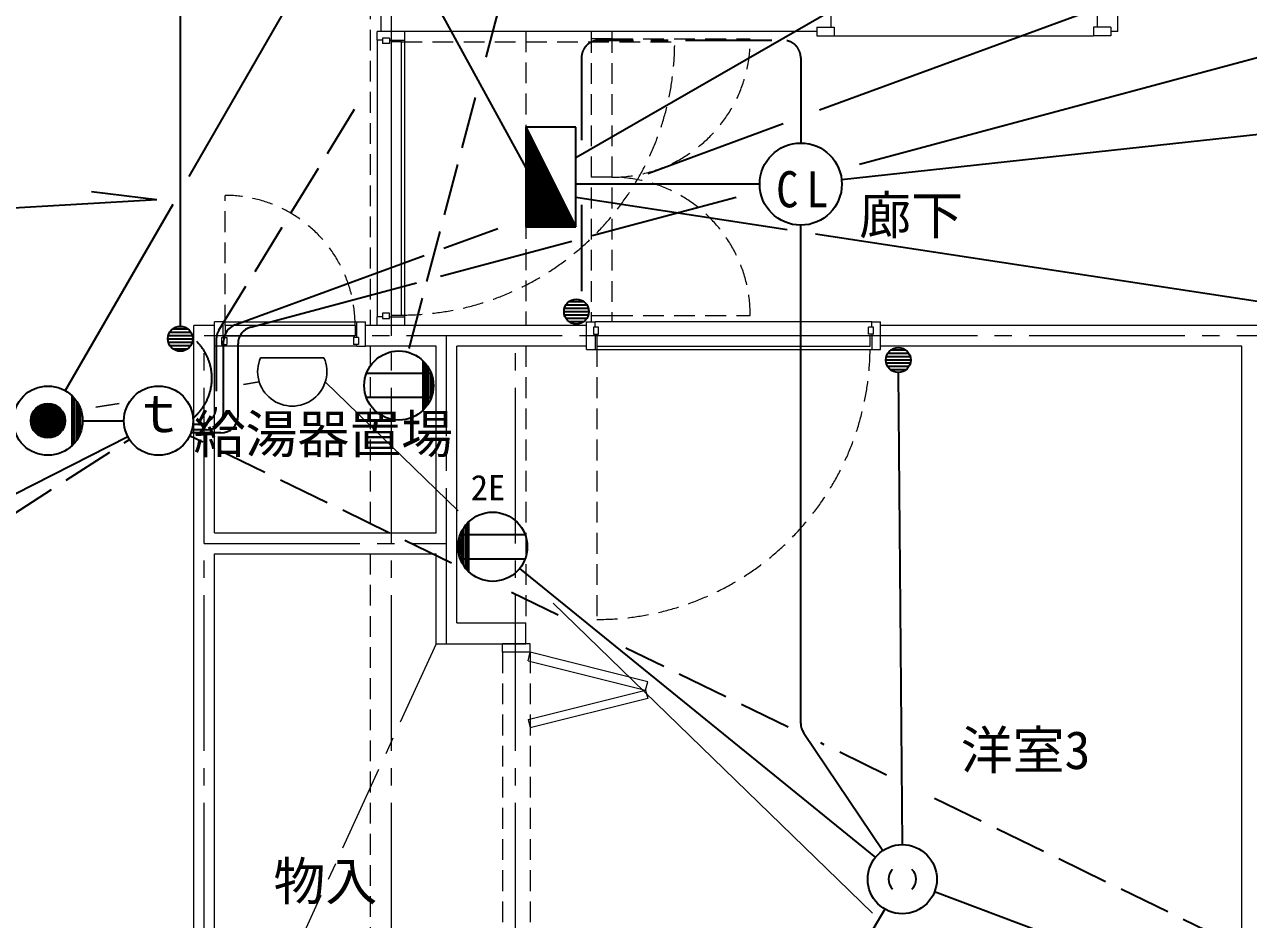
# Model space of a CAD drawing. Units: millimetres at full size, sheet at 1:50; details may follow other scales. Extents: x -9674 to 9699, y -6794 to 6791.
# Drawn here: x 762 to 4301, y -565 to 2022 of the extents above; entities that cross this region are included whole.
import ezdxf
from ezdxf.enums import TextEntityAlignment as Align

# ---------------------------------------------------------------- set-up
doc = ezdxf.new("R2010")
doc.units = ezdxf.units.MM
doc.header["$LTSCALE"] = 50
for name, pattern in [('CHAIN1', [8, 5, -1, 1, -1]), ('CHAIN2', [12, 9, -1, 1, -1]), ('DASHED1', [1.8, 1.2, -0.6]), ('DASHED3', [4, 3, -1])]:
    doc.linetypes.add(name, pattern=pattern)
for name, color, linetype, lineweight in [('1-0_芯', 134, 'CHAIN2', 9), ('1-2_間仕切', 134, 'Continuous', 9), ('1-3_建具', 134, 'Continuous', 9), ('1-7_その他', 134, 'DASHED1', 9), ('1-C_梁', 134, 'DASHED1', 9), ('2-0_芯', 2, 'Continuous', 35), ('2-E', 2, 'Continuous', 35), ('3-3', 1, 'Continuous', 25), ('3-E', 3, 'Continuous', 35)]:
    doc.layers.add(name, color=color, linetype=linetype, lineweight=lineweight)
doc.layers.add('1-A_文字', color=134, linetype='Continuous')
doc.styles.add('ＭＳ ゴシック', font='')
doc.styles.get('ＭＳ ゴシック').set_extended_font_data('MS Gothic')

msp = doc.modelspace()

# ---------------------------------------------------------------- linework, layer by layer
at = {"layer": '1-0_芯'}
for p, q in [((1822.31, 5172.07), (1822.31, -3677.93)), ((8317.31, 1122.07), (1282.31, 1122.07)), ((1282.31, -3677.93), (1282.31, 1122.07)), ((1982.31, 232.07), (1982.31, 1122.07)), ((2182.31, -3677.93), (2182.31, 1122.07)), ((1282.31, 522.07), (1982.31, 522.07))]:
    msp.add_line(p, q, dxfattribs=at)
at = {"layer": '1-2_間仕切'}
for p, q in [((3923.31, 2002.07), (3923.31, 2432.07)), ((1792.31, 2062.07), (1792.31, 2002.07)), ((3093.31, 2062.07), (3093.31, 2014.57)), ((3863.31, 2062.07), (3863.31, 2014.57)), ((3053.31, 2002.07), (1792.31, 2002.07)), ((3923.31, 2002.07), (3903.31, 2002.07)), ((1252.31, -1217.93), (1252.31, 1152.07)), ((1312.31, 1152.07), (1252.31, 1152.07)), ((2387.31, 1152.07), (1748.31, 1152.07)), ((4342.31, 1152.07), (3237.31, 1152.07)), ((1312.31, 552.07), (1312.31, 1092.07)), ((1952.31, 1092.07), (1748.31, 1092.07)), ((1952.31, 552.07), (1952.31, 1092.07)), ((2012.31, 292.07), (2012.31, 1092.07)), ((2387.31, 1092.07), (2012.31, 1092.07)), ((4282.31, 1092.07), (3237.31, 1092.07)), ((4282.31, -1940.93), (4282.31, 1092.07)), ((1312.31, 552.07), (1952.31, 552.07)), ((1312.31, -1167.93), (1312.31, 492.07)), ((1312.31, 492.07), (1952.31, 492.07)), ((1952.31, 232.07), (1952.31, 492.07)), ((2012.31, 292.07), (2212.31, 292.07)), ((2212.31, 232.07), (2212.31, 292.07)), ((1952.31, 232.07), (2212.31, 232.07))]:
    msp.add_line(p, q, dxfattribs=at)
at = {"layer": '1-3_建具'}
for p, q in [((1782.31, 1977.07), (1782.31, 2002.07)), ((1797.31, 1982.07), (1797.31, 1967.07)), ((1817.31, 1982.07), (1797.31, 1982.07)), ((1817.31, 1982.07), (1817.31, 1967.07)), ((3103.31, 1989.57), (3853.31, 1989.57)), ((1797.31, 1977.07), (1782.31, 1977.07)), ((1782.31, 1977.07), (1782.31, 1177.07)), ((1817.31, 1967.07), (1797.31, 1967.07)), ((1817.31, 1977.07), (1862.31, 1977.07)), ((1852.31, 1972.07), (1822.31, 1972.07)), ((1822.31, 1972.07), (1822.31, 1182.07)), ((1852.31, 1182.07), (1852.31, 1972.07)), ((1782.31, 1152.07), (1782.31, 1177.07)), ((1797.31, 1177.07), (1782.31, 1177.07)), ((1797.31, 1187.07), (1797.31, 1172.07)), ((1817.31, 1187.07), (1797.31, 1187.07)), ((1797.31, 1172.07), (1817.31, 1172.07)), ((1817.31, 1172.07), (1817.31, 1187.07)), ((1822.31, 1182.07), (1852.31, 1182.07)), ((1862.31, 1152.07), (1862.31, 1177.07)), ((1337.31, 1162.07), (1312.31, 1162.07)), ((1337.31, 1162.07), (1312.31, 1162.07)), ((1337.31, 1117.07), (1337.31, 1162.07)), ((1337.31, 1117.07), (1337.31, 1162.07)), ((1337.31, 1162.07), (1723.31, 1162.07)), ((1342.31, 1152.07), (1342.31, 1122.07)), ((1342.31, 1152.07), (1342.31, 1122.07)), ((1718.31, 1152.07), (1342.31, 1152.07)), ((1718.31, 1152.07), (1718.31, 1122.07)), ((1718.31, 1152.07), (1718.31, 1122.07)), ((1723.31, 1117.07), (1723.31, 1162.07)), ((1723.31, 1162.07), (1748.31, 1162.07)), ((1723.31, 1117.07), (1723.31, 1162.07)), ((1723.31, 1162.07), (1748.31, 1162.07)), ((1862.31, 1152.07), (1782.31, 1152.07)), ((2387.31, 1082.07), (2387.31, 1162.07)), ((2387.31, 1162.07), (2412.31, 1162.07)), ((2422.31, 1147.07), (2407.31, 1147.07)), ((2407.31, 1147.07), (2407.31, 1127.07)), ((2412.31, 1147.07), (2412.31, 1162.07)), ((3212.31, 1162.07), (2412.31, 1162.07)), ((2422.31, 1127.07), (2422.31, 1147.07)), ((3202.31, 1127.07), (3202.31, 1147.07)), ((3217.31, 1147.07), (3202.31, 1147.07)), ((3212.31, 1162.07), (3237.31, 1162.07)), ((3212.31, 1147.07), (3212.31, 1162.07)), ((3217.31, 1127.07), (3217.31, 1147.07)), ((1332.31, 1117.07), (1332.31, 1097.07)), ((1332.31, 1117.07), (1347.31, 1117.07)), ((1332.31, 1117.07), (1332.31, 1097.07)), ((1332.31, 1117.07), (1347.31, 1117.07)), ((1332.31, 1097.07), (1347.31, 1097.07)), ((1332.31, 1097.07), (1347.31, 1097.07)), ((1337.31, 1092.07), (1337.31, 1097.07)), ((1337.31, 1092.07), (1337.31, 1097.07)), ((1342.31, 1122.07), (1718.31, 1122.07)), ((1347.31, 1117.07), (1347.31, 1097.07)), ((1347.31, 1117.07), (1347.31, 1097.07)), ((1713.31, 1117.07), (1713.31, 1097.07)), ((1728.31, 1117.07), (1713.31, 1117.07)), ((1713.31, 1117.07), (1713.31, 1097.07)), ((1728.31, 1117.07), (1713.31, 1117.07)), ((1728.31, 1097.07), (1713.31, 1097.07)), ((1728.31, 1097.07), (1713.31, 1097.07)), ((1723.31, 1092.07), (1723.31, 1097.07)), ((1723.31, 1092.07), (1723.31, 1097.07)), ((1728.31, 1117.07), (1728.31, 1097.07)), ((1728.31, 1117.07), (1728.31, 1097.07)), ((2407.31, 1127.07), (2422.31, 1127.07)), ((2417.31, 1122.07), (2417.31, 1092.07)), ((3207.31, 1122.07), (2417.31, 1122.07)), ((3217.31, 1127.07), (3202.31, 1127.07)), ((3207.31, 1092.07), (3207.31, 1122.07)), ((3212.31, 1127.07), (3212.31, 1082.07)), ((1723.31, 1092.07), (1337.31, 1092.07)), ((2387.31, 1082.07), (2412.31, 1082.07)), ((2417.31, 1092.07), (3207.31, 1092.07)), ((2224.81, 232.07), (2144.81, 232.07)), ((2144.81, 207.07), (2144.81, 232.07)), ((2224.81, 207.07), (2224.81, 232.07)), ((2224.81, 207.07), (2144.81, 207.07)), ((2218.75, 182.81), (2224.81, 207.07)), ((2218.75, 182.81), (2558.3, 97.92)), ((2564.36, 122.18), (2224.81, 207.07)), ((2558.3, 97.92), (2564.36, 122.18)), ((2218.75, 13.04), (2558.3, 97.92)), ((2564.36, 73.67), (2224.81, -11.22)), ((2558.3, 97.92), (2564.36, 73.67)), ((2218.75, 13.04), (2224.81, -11.22))]:
    msp.add_line(p, q, dxfattribs=at)
at = {"layer": '1-3_建具', "linetype": 'DASHED1'}
for p, q in [((2400.81, 2000.49), (2400.81, 1162.07)), ((2460.81, 2000.49), (2460.81, 1162.07)), ((1852.31, 1972.07), (2642.31, 1972.07)), ((2460.81, 1980.49), (2400.81, 1980.49)), ((2460.81, 1980.49), (2860.81, 1980.49)), ((2460.81, 1580.49), (2400.81, 1580.49)), ((1342.31, 1152.07), (1342.31, 1528.07)), ((2400.81, 1180.49), (2460.81, 1180.49)), ((2460.81, 1180.49), (2860.81, 1180.49)), ((2417.31, 1092.07), (2417.31, 302.07)), ((2144.81, 207.07), (2144.81, -1142.93)), ((2224.81, 207.07), (2224.81, -1142.93))]:
    msp.add_line(p, q, dxfattribs=at)
at = {"layer": '1-3_建具'}
for points in [[(1862.31, 1977.07), (1862.31, 2002.07), (1782.31, 2002.07)], [(3053.31, 2014.57), (3053.31, 1989.57), (3103.31, 1989.57)], [(3053.31, 2014.57), (3103.31, 2014.57), (3103.31, 1989.57)], [(3903.31, 2014.57), (3853.31, 2014.57), (3853.31, 1989.57)], [(3903.31, 2014.57), (3903.31, 1989.57), (3853.31, 1989.57)], [(1817.31, 1177.07), (1862.31, 1177.07), (1862.31, 1977.07)], [(1337.31, 1092.07), (1312.31, 1092.07), (1312.31, 1162.07)], [(1337.31, 1092.07), (1312.31, 1092.07), (1312.31, 1162.07)], [(1723.31, 1092.07), (1748.31, 1092.07), (1748.31, 1162.07)], [(1723.31, 1092.07), (1748.31, 1092.07), (1748.31, 1162.07)], [(3212.31, 1082.07), (3237.31, 1082.07), (3237.31, 1162.07)], [(2412.31, 1127.07), (2412.31, 1082.07), (3212.31, 1082.07)]]:
    msp.add_lwpolyline(points, dxfattribs=at)
at = {"layer": '1-3_建具', "linetype": 'DASHED1'}
for centre, radius, start, end in [((1852.31, 1972.07), 790, 270, 360), ((2460.81, 1980.49), 400, 270, 0), ((2460.81, 1180.49), 400, 0, 90), ((1342.31, 1152.07), 376, 360, 90), ((2417.31, 1092.07), 790, 270, 360)]:
    msp.add_arc(centre, radius, start, end, dxfattribs=at)
at = {"layer": '1-7_その他', "linetype": 'CHAIN1'}
msp.add_line((1952.31, 232.07), (1312.31, -1167.93), dxfattribs=at)
at = {"layer": '1-C_梁'}
for p, q in [((1762.31, 3537.07), (1762.31, 1152.07)), ((2212.31, 2002.07), (2212.31, 1152.07)), ((1762.31, 1092.07), (1762.31, 552.07)), ((2212.31, 1092.07), (2212.31, 292.07)), ((1762.31, 492.07), (1762.31, -1167.93))]:
    msp.add_line(p, q, dxfattribs=at)
at = {"layer": '2-0_芯'}
for p, q in [((1511.74, 2888.23), (2212.31, 1607.61)), ((1213.01, 2624.74), (1213.01, 1149.44)), ((4067.95, 2621.36), (2356.34, 1636.76)), ((2887.99, 1560.67), (2356.34, 1560.67)), ((956.69, 1538.86), (1145.46, 1516.08)), ((-1125.29, 1386.28), (1145.46, 1516.08)), ((3006.77, 1.66), (3006.77, 1441.9)), ((2327.82, 1211.24), (2388.73, 1211.24)), ((2336.67, 1220.84), (2379.88, 1220.84)), ((2322.27, 1192.03), (2394.28, 1192.03)), ((2323.57, 1201.63), (2392.98, 1201.63)), ((2323.57, 1182.43), (2392.98, 1182.43)), ((2327.82, 1172.83), (2388.73, 1172.83)), ((1182.55, 1132.63), (1243.47, 1132.63)), ((1191.41, 1142.23), (1234.61, 1142.23)), ((2336.67, 1163.23), (2379.88, 1163.23)), ((1177, 1113.43), (1249.02, 1113.43)), ((1178.31, 1123.03), (1247.71, 1123.03)), ((1178.31, 1103.83), (1247.71, 1103.83)), ((1182.55, 1094.22), (1243.47, 1094.22)), ((1191.41, 1084.62), (1234.61, 1084.62)), ((3323.25, 1061.72), (3253.84, 1061.72)), ((3319, 1071.32), (3258.09, 1071.32)), ((3310.15, 1080.92), (3266.94, 1080.92)), ((1914.85, 906.86), (1914.85, 1049.69)), ((1917.86, 909.93), (1917.86, 1046.62)), ((1923.86, 916.97), (1923.86, 1039.58)), ((1929.86, 925.6), (1929.86, 1030.95)), ((3324.55, 1052.12), (3252.54, 1052.12)), ((3323.25, 1042.51), (3253.84, 1042.51)), ((3319, 1032.91), (3258.09, 1032.91)), ((1938.54, 1013.28), (1751.14, 1013.28)), ((1935.86, 936.81), (1935.86, 1019.74)), ((1941.86, 953.95), (1941.86, 1002.6)), ((3310.15, 1023.31), (3266.94, 1023.31)), ((3288.83, 1016.11), (3299.48, -348.87)), ((1938.54, 943.28), (1751.14, 943.28)), ((-759.27, -97.03), (1061, 831.28)), ((2037.08, 573.57), (2037.08, 450.96)), ((2043.08, 580.61), (2043.08, 443.92)), ((2046.09, 583.68), (2046.09, 440.85)), ((2019.08, 536.59), (2019.08, 487.94)), ((2022.41, 547.26), (2209.8, 547.26)), ((2025.08, 553.73), (2025.08, 470.8)), ((2031.08, 564.94), (2031.08, 459.59)), ((2022.41, 477.26), (2209.8, 477.26)), ((2193.76, 449.23), (3222.62, -385.85)), ((3015.31, -26.29), (3244.35, -365.95)), ((3393.84, -484.11), (4084.89, -744.43)), ((3249.61, -535.08), (2530.2, -1759.83))]:
    msp.add_line(p, q, dxfattribs=at)
at = {"layer": '2-0_芯', "linetype": 'CHAIN1'}
for p, q in [((2923.13, 1976.13), (2422.81, 1976.13)), ((2372.81, 1926.13), (2372.81, 1687.3)), ((3006.77, 1926.13), (3006.77, 1679.45)), ((2372.81, 1500.8), (2372.81, 1224.98))]:
    msp.add_line(p, q, dxfattribs=at)
at = {"layer": '2-0_芯'}
for centre, radius in [((2358.28, 1192.03), 36.01), ((1213.01, 1113.43), 36.01), ((1844.84, 978.28), 100.02), ((3288.55, 1052.12), 36.01), ((2116.1, 512.26), 100.02), ((3300.26, -448.86), 100)]:
    msp.add_circle(centre, radius, dxfattribs=at)
at = {"layer": '2-0_芯', "linetype": 'CHAIN1'}
for centre, radius, start, end in [((2422.81, 1926.13), 50, 90, 180), ((2956.77, 1926.13), 50, 0, 79.30416), ((1154.65, 999.71), 149.75, 309.45417, 50.98506)]:
    msp.add_arc(centre, radius, start, end, dxfattribs=at)
at = {"layer": '2-0_芯'}
for centre, radius, start, end in [((3056.77, 1.66), 50, 180, 213.99252), ((3300.34, -448.86), 40.08, 134.60828, 225.39175), ((3300.18, -448.86), 40.08, 314.60828, 45.39175)]:
    msp.add_arc(centre, radius, start, end, dxfattribs=at)
at = {"layer": '2-E', "color": 3}
for p, q in [((1238.24, 1583.04), (1632.04, 2265.12)), ((880.44, 963.32), (1191.87, 1502.72))]:
    msp.add_line(p, q, dxfattribs=at)
at = {"layer": '2-E', "linetype": 'DASHED3'}
for p, q in [((2135.16, 2072.76), (2087.3, 1892.34)), ((2065.6, 1810.52), (1870.48, 1074.95))]:
    msp.add_line(p, q, dxfattribs=at)
at = {"layer": '2-E'}
for p, q in [((3124.84, 1573.52), (5400.3, 1821.12)), ((2215.21, 1719.52), (2215.21, 1437.25)), ((2219.53, 1710.88), (2219.53, 1437.25)), ((2223.85, 1702.24), (2223.85, 1437.25)), ((2356.34, 1437.25), (2356.34, 1725.31)), ((2212.31, 1681.28), (2212.31, 1481.28)), ((2228.17, 1693.6), (2228.17, 1437.25)), ((2232.49, 1684.96), (2232.49, 1437.25)), ((2236.81, 1676.32), (2236.81, 1437.25)), ((2241.13, 1667.68), (2241.13, 1437.25)), ((2245.45, 1659.04), (2245.45, 1437.25)), ((2249.77, 1650.4), (2249.77, 1437.25)), ((2254.09, 1641.76), (2254.09, 1437.25)), ((2258.41, 1633.12), (2258.41, 1437.25)), ((2262.73, 1624.48), (2262.73, 1437.25)), ((2267.05, 1615.84), (2267.05, 1437.25)), ((2271.37, 1607.2), (2271.37, 1437.25)), ((2275.69, 1598.56), (2275.69, 1437.25)), ((2280.01, 1589.92), (2280.01, 1437.25)), ((2284.33, 1581.28), (2284.33, 1437.25)), ((2288.65, 1572.64), (2288.65, 1437.25)), ((2292.97, 1564), (2292.97, 1437.25)), ((2297.29, 1555.36), (2297.29, 1437.25)), ((2301.61, 1546.72), (2301.61, 1437.25)), ((2305.93, 1538.08), (2305.93, 1437.25)), ((2310.25, 1529.44), (2310.25, 1437.25)), ((2967.47, 1428.78), (2356.34, 1522.26)), ((2314.57, 1520.8), (2314.57, 1437.25)), ((2318.89, 1512.16), (2318.89, 1437.25)), ((2323.21, 1503.52), (2323.21, 1437.25)), ((2327.53, 1494.88), (2327.53, 1437.25)), ((2331.85, 1486.24), (2331.85, 1437.25)), ((2336.17, 1477.6), (2336.17, 1437.25)), ((2340.49, 1468.96), (2340.49, 1437.25)), ((2344.81, 1460.32), (2344.81, 1437.25)), ((2349.13, 1451.68), (2349.13, 1437.25)), ((2353.45, 1443.04), (2353.45, 1437.25)), ((5486.76, 1043.44), (3049.55, 1416.23))]:
    msp.add_line(p, q, dxfattribs=at)
for points in [[(2212.31, 1725.31), (2212.31, 1437.25), (2356.34, 1437.25)], [(2356.34, 1725.31), (2212.31, 1725.31), (2356.34, 1437.25)]]:
    msp.add_lwpolyline(points, dxfattribs=at)
msp.add_circle((3006.77, 1560.67), 118.77, dxfattribs=at)
at = {"layer": '3-3'}
for p, q in [((1444.98, 1058.84), (1628.36, 1058.84)), ((1441.25, 988.83), (1395.39, 981.71)), ((1632.09, 988.83), (2016.63, 615.62)), ((1036.47, 926.02), (968.8, 915.52)), ((2291.38, 348.95), (3214.63, -547.1))]:
    msp.add_line(p, q, dxfattribs=at)
msp.add_arc((1536.67, 1018.84), 100.03, 156.4305, 23.56947, dxfattribs=at)
at = {"layer": '3-E'}
for p, q in [((4798.7, 2412.62), (3060.86, 1774.15)), ((3176.18, 1618.4), (5200.03, 2160.23)), ((2564.42, 1591.76), (2955.48, 1735.43)), ((2403.89, 1411.63), (2819.84, 1522.99)), ((1974.85, 1375.16), (2130.64, 1432.39)), ((1965.51, 1294.27), (2345.1, 1395.89)), ((1371.07, 1153.33), (1918.07, 1354.3)), ((1416.91, 1147.39), (1895.36, 1275.49)), ((1338.31, 900.53), (1338.31, 1106.4)), ((1379.84, 891.15), (1379.84, 1099.09)), ((808.65, 921.71), (852.24, 921.71)), ((900.44, 805.3), (900.44, 948.13)), ((906.44, 811.72), (906.44, 941.71)), ((912.44, 819.48), (912.44, 933.95)), ((918.44, 829.22), (918.44, 924.21)), ((781.45, 886.71), (879.43, 886.71)), ((782.75, 891.71), (878.14, 891.71)), ((784.62, 896.71), (876.27, 896.71)), ((787.14, 901.71), (873.75, 901.71)), ((790.44, 906.71), (870.44, 906.71)), ((794.74, 911.71), (866.15, 911.71)), ((800.44, 916.71), (860.44, 916.71)), ((924.44, 842.6), (924.44, 910.83)), ((780.44, 876.71), (880.44, 876.71)), ((780.7, 881.71), (880.19, 881.71)), ((780.7, 871.71), (880.19, 871.71)), ((781.45, 866.71), (879.43, 866.71)), ((782.75, 861.71), (878.14, 861.71)), ((784.62, 856.71), (876.27, 856.71)), ((787.14, 851.71), (873.75, 851.71)), ((930.44, 876.71), (1050.08, 876.71)), ((1288.31, 850.53), (1246.59, 850.53)), ((790.44, 846.71), (870.44, 846.71)), ((794.74, 841.71), (866.15, 841.71)), ((800.44, 836.71), (860.44, 836.71)), ((808.65, 831.71), (852.24, 831.71)), ((1329.84, 841.15), (1243.54, 841.15))]:
    msp.add_line(p, q, dxfattribs=at)
at = {"layer": '3-E', "linetype": 'DASHED3'}
for p, q in [((1324.27, 1137.97), (1741.03, 1815.97)), ((1316.87, 1111.79), (1316.87, 916.11)), ((1266.87, 866.11), (1249.52, 866.11)), ((-630.42, -270.04), (1066.01, 822.57)), ((1997.22, 464.37), (1240, 832.95)), ((2305.81, 314.16), (2155.27, 387.44)), ((2970.36, -9.3), (2501.21, 219.05)), ((3254.59, -147.65), (3064.33, -55.04)), ((4247.6, -631), (3349.79, -193.99))]:
    msp.add_line(p, q, dxfattribs=at)
at = {"layer": '3-E'}
for centre, radius in [((830.44, 876.71), 100), ((1150.08, 876.71), 100), ((830.44, 876.71), 50)]:
    msp.add_circle(centre, radius, dxfattribs=at)
at = {"layer": '3-E', "linetype": 'DASHED3'}
for centre, start, end in [((1366.87, 1111.79), 148.42133, 180), ((1266.87, 916.11), 270, 0)]:
    msp.add_arc(centre, 50, start, end, dxfattribs=at)
at = {"layer": '3-E'}
for centre, start, end in [((1388.31, 1106.4), 110.17296, 180), ((1429.84, 1099.09), 104.98807, 180), ((1288.31, 900.53), 270, 0), ((1329.84, 891.15), 270, 0)]:
    msp.add_arc(centre, 50, start, end, dxfattribs=at)

# ---------------------------------------------------------------- texts
at = {"layer": '1-A_文字', "style": 'ＭＳ ゴシック'}
for s, p in [('廊下', (3175.71, 1382.89)), ('給湯器置場', (1251.21, 750.28)), ('洋室3', (3469.22, -163.36)), ('物入', (1482.31, -542.93))]:
    msp.add_text(s, height=110, dxfattribs=at).set_placement(p, align=Align.BOTTOM_LEFT)
at = {"layer": '2-0_芯', "color": 7, "style": 'ＭＳ ゴシック'}
msp.add_text('2E', height=73.31, dxfattribs=at).set_placement((2052.8, 624.76), align=Align.BOTTOM_LEFT)
at = {"layer": '2-E', "color": 7, "style": 'ＭＳ ゴシック'}
msp.add_text('ｔ', height=110, dxfattribs=at).set_placement((1075.08, 810.78), align=Align.BOTTOM_LEFT)
at = {"layer": '2-E', "color": 7, "insert": (2935.68, 1491.77), "char_height": 104.5, "attachment_point": 7, "style": 'ＭＳ ゴシック'}
msp.add_mtext('\\T1.36;\\W0.9;CL', dxfattribs=at)

doc.saveas('drawing.dxf')
